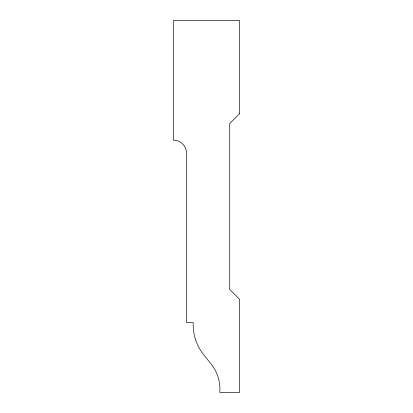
<?xml version="1.0" encoding="UTF-8"?>
<svg xmlns="http://www.w3.org/2000/svg" width="413" height="413" viewBox="0 0 413 413"><rect width="100%" height="100%" fill="white"/><g stroke="black" fill="none" stroke-linecap="round" stroke-linejoin="round"><path stroke-width="0.62" d="M239.69 113.575L229.731 123.533L229.731 289.467L239.69 299.425L239.69 392.35L219.773 392.35A39.963 39.963 0 0 0 211.151 364.06L203.671 354.71A47.856 47.856 0 0 1 193.227 322.656L186.588 322.656L186.588 153.399A13.273 13.273 0 0 0 173.31 140.126L173.31 20.65L239.69 20.65L239.69 113.575"/></g></svg>
